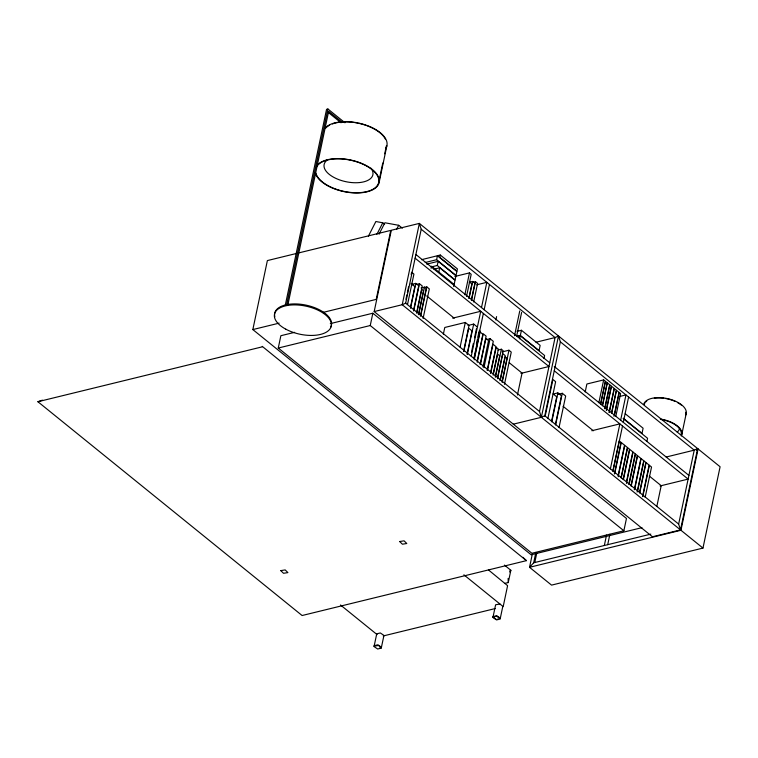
<?xml version="1.0" encoding="UTF-8"?>
<svg xmlns="http://www.w3.org/2000/svg" width="758" height="758" viewBox="0 0 758 758"><rect width="100%" height="100%" fill="white"/><g stroke="black" fill="none" stroke-linecap="round" stroke-linejoin="round"><path stroke-width="1.14" d="M42.42 400.148L37.9 401.731L302.101 615.524L526.412 560.645L262.249 346.368M641.941 527.663L531.131 554.771L252.84 329.578L267.375 260.581L390.749 230.404L376.214 299.391L322.52 312.533M285.235 305.455L326.565 109.323L327.911 108.991L344.947 122.777M286.581 305.123L327.911 108.991M330.308 323.619L372.841 313.215L626.468 518.453L623.872 530.771L531.908 553.274L278.271 348.036L280.867 335.709L294.663 332.336M287.879 304.82L328.65 111.322L342.389 122.445M378.64 182.669L382.781 163.036M384.723 153.798L386.428 145.707M379.066 182.763L386.855 145.801M623.872 530.771L370.245 325.533L372.841 313.215M374.177 311.576L391.308 230.261L419.354 223.402L697.644 448.594L680.504 529.908L652.467 536.768L374.177 311.576L402.214 304.716L405.634 303.162L421.211 229.238L419.354 223.402L402.214 304.716L680.504 529.908L678.647 524.072L694.224 450.157L697.644 448.594M405.956 299.315L406.904 294.805M407.387 292.55L408.571 286.912M411.187 274.5L411.66 272.245L413.925 274.083L407.51 304.536M410.542 306.99L414.834 286.628L411.802 284.174M410.533 308.307L415.791 283.378L411.224 284.496M413.489 310.695L418.748 285.775L415.791 283.378M413.726 310.884L419.449 283.7L416.028 284.544M416.521 313.149L422.253 285.974L419.449 283.7M416.995 312.201L421.808 289.385L423.457 290.721L418.407 314.674M418.88 313.708L424.48 287.14L421.06 287.983M420.368 316.257L426.204 288.542L424.48 287.14M420.832 315.309L426.82 286.903L423.4 287.737M431.113 268.304L431.558 266.191L454.137 284.458M423.087 318.464L429.322 288.921L426.82 286.903M436.608 259.719L437.432 255.797L456.866 271.516L456.041 275.438L436.608 259.719L425.2 262.505M438.152 261.339L455.965 275.76L455.094 279.901L437.281 265.48L438.152 261.339L426.745 264.135M440.294 255.029L439.811 257.341L456.932 271.193L457.415 268.882L440.294 255.029L421.457 259.7M438.778 272.037L439.668 267.792L433.964 269.185M374.149 646.062L376.735 633.84L380.327 632.958L383.946 635.412L381.255 648.128L377.664 649.009L374.045 646.555L374.244 645.664L377.835 644.793L381.454 647.247M443.354 334.202L444.775 327.475L465.308 322.444L469.031 325.466L463.602 351.248M453.691 286.571L455.027 280.223L439.668 267.792M464.834 294.824L469.458 272.889L454.819 276.471M466.549 296.34L471.192 274.301L469.458 272.889M468.88 298.226L471.893 283.937L469.562 282.052M469.069 298.311L472.622 281.436L469.249 282.26M460.115 347.107L465.308 322.444M471.334 300.149L474.887 283.274L472.622 281.436M471.523 300.225L475.437 281.682L473.181 282.241M473.674 301.968L477.587 283.426L475.437 281.682M463.83 351.428L468.719 328.223L471.988 330.867L467.099 354.071M467.326 354.261L473.684 324.073L467.98 325.466M471.457 352.366L473.343 343.421M474.517 337.831L476.403 328.887M471.249 356.251L480.724 311.282L452.687 318.142M481.501 307.587L486.825 282.327L476.725 284.8M476.384 344.132L477.351 339.537M477.834 337.244L479.047 331.511M473.892 358.382L483.367 313.424M484.144 309.728L489.469 284.468M474.214 358.487L480.013 330.952L479.283 330.355M474.195 359.823L480.06 331.995L482.865 334.269L477.237 360.979M477.237 362.277L483.234 333.804L486.115 336.135L480.108 364.607M480.581 363.651L485.887 338.475L488.54 340.617L482.988 366.938M483.964 367.725L490.075 338.722L486.655 339.556M495.874 319.98L496.585 316.607M487.195 370.33L493.306 341.327L490.075 338.722M487.422 370.52L492.965 344.198L496.045 346.69L490.492 373.002M490.729 373.192L496.177 347.306L498.404 349.106L493.193 373.874M493.183 375.182L497.618 354.128L499.693 355.805L495.258 376.859M495.486 377.048L501.351 349.22L497.93 350.063M497.561 377.427L503.189 350.717L501.351 349.22M497.561 378.725L502.838 353.692L505.216 355.616L499.939 380.649M500.413 379.692L505.216 356.876L506.988 358.307L502.175 381.122M502.166 382.449L508.959 350.224L502.109 351.901M514.54 335.709L519.761 310.932M504.468 384.315L511.262 352.091L508.959 350.224M516.643 336.097L521.627 312.438M519.637 338.798L520.272 335.785L516.965 336.59M521.438 330.27L540.16 345.411L539.071 350.566L520.348 335.424L521.438 330.27L517.022 331.35M517.439 395.003L522.054 373.097L509.224 362.712M543.988 358.506L544.623 355.493L520.272 335.785M558.494 336.002L541.364 417.307L539.497 411.48L555.074 337.556L558.494 336.002L560.361 341.839L544.784 415.754L541.364 417.307L513.327 424.167M500.337 618.158L496.717 615.704L493.136 616.586L492.927 617.467L496.547 619.921L500.138 619.049L502.734 606.722M504.951 583.319L508.248 582.589L510.845 570.272L504.449 565.098M545.135 416.379L552.904 379.483L555.633 381.691L547.854 418.615M551.511 421.571L556.732 396.813L553.075 393.857M551.796 421.77L557.879 392.89L553.378 393.999M555.358 424.651L561.441 395.78L557.879 392.89M555.623 424.897L562.294 393.288L557.793 394.387M532.429 553.567L529.539 567.306L551.549 585.119L702.969 548.081L720.1 466.767L698.08 448.954L696.706 450.46M559.006 427.635L565.667 396.017L562.294 393.288M702.969 548.081L680.949 530.268L529.539 567.306L533.679 562.787L535.868 552.393M534.807 562.351L536.749 553.122M585.185 392L586.872 384.003L603.671 379.9L605.32 381.227L600.507 404.071M598.858 402.744L603.671 379.9M600.696 404.232L605.509 381.388L607.158 382.724L602.345 405.568M602.544 405.729L607.357 382.885L609.669 384.751L604.609 408.742M605.055 407.757L609.868 384.912L611.318 386.087L606.258 410.069M606.457 410.23L611.516 386.248L614.151 388.38L609.1 412.371M609.299 412.523L614.35 388.541L616.33 390.143L611.516 412.987M611.715 413.148L616.529 390.304L619.03 392.331L613.98 416.313M614.416 415.337L619.229 392.492L620.612 393.61L615.799 416.455M610.389 468.842L619.873 423.874L591.827 430.734M620.65 420.178L625.966 394.927L619.239 396.576M612.824 471.106L619.201 440.862L621.01 442.321L614.397 473.693M613.033 470.983L622.508 426.015M623.294 422.32L628.609 397.059M614.662 473.902L621.266 442.53L624.545 445.183L618.168 475.427M618.196 476.763L624.8 445.391L627.387 447.485L621.02 477.729M604.334 545.504L606.523 535.12M621.247 477.919L627.615 447.665L629.51 449.21L623.142 479.454M607.708 544.68L609.887 534.305M623.398 479.662L629.775 449.418L632.788 451.853L626.421 482.097M626.44 483.433L633.053 452.062L635.204 453.815L628.827 484.059M629.159 484.324L635.536 454.08L637.345 455.539L630.969 485.783M631.234 486.001L637.601 455.748L640.88 458.401L634.275 489.772M634.768 488.863L641.145 458.609L643.731 460.703L637.118 492.075M646.944 441.317L647.578 438.295L623.228 418.596M637.582 491.137L643.949 460.892L645.854 462.427L639.477 492.672M639.733 492.88L646.11 462.636L649.123 465.08L642.519 496.443M642.775 496.651L649.388 465.289L651.539 467.032L645.172 497.276M656.826 506.448L661.203 485.689L649.284 476.043M681.755 434.666L686.17 413.726M680.949 530.268L698.08 448.954M509.907 572.138L510.845 570.272L509.689 571.039M368.379 236.231L375.873 221.526L382.771 222.795L384.609 224.207M376.887 234.345L382.771 222.795M379.047 234.222L384.884 222.767L398.689 225.297L402.365 228.139M396.567 229.466L398.689 225.297M431.577 266.873L437.281 265.48M252.84 329.578L279.115 323.145M37.9 401.731L262.211 346.851M278.271 348.036L370.245 325.533M517.041 336.23L520.348 335.424M536.01 342.228L555.074 337.556L421.211 229.238M520.935 373.372L548.972 366.512L415.109 258.194M666.187 457.017L694.224 450.157L560.361 341.839M660.085 485.963L688.122 479.103L554.259 370.785M533.679 562.787L650.8 534.134M383.235 635.962L495.192 608.57M374.139 646.157L378.536 645.456L381.35 647.739M493.032 617.078L496.613 616.197L500.233 618.651M379.559 648.081L381.359 647.635M496.651 619.428L498.451 618.992M500.015 604.05L495.628 604.751L493.032 616.974L495.855 619.258M328.223 112.392L341.043 122.768M625.284 413.792L643.106 428.223L642.026 433.377L623.303 418.226M415.896 254.499L549.758 362.817M554.325 366.502L688.899 475.408M473.684 324.073L476.877 326.651M411.12 283.321L412.949 284.809M426.707 295.933L454.213 318.199M563.099 406.307L593.353 430.79M405.634 303.162L539.497 411.48M544.784 415.754L678.647 524.072M488.484 569.94L507.595 585.669L503.189 606.618L463.887 574.82M340.513 604.998L377.067 634.579M522.935 557.301L526.412 560.645M508.125 578.43L508.248 582.589M660.284 419.032A21.745 10.773 11.9 0 1 681.243 435.992M643.694 404.431A21.745 10.773 11.9 0 1 668.869 398.935A21.745 10.773 11.9 0 1 685.658 415.052M644.262 404.554A21.158 10.489 11.9 0 1 644.764 403.265M645.608 402.072A21.158 10.489 11.9 0 1 646.792 401.001M654.325 398.244A21.158 10.489 11.9 0 1 663.79 398.253M665.609 398.528A21.158 10.489 11.9 0 1 675.141 401.399M677.425 402.517A21.158 10.489 11.9 0 1 681.309 405.075M685.753 412.229A21.158 10.489 11.9 0 1 685.602 413.603M661.194 419.477A21.158 10.489 11.9 0 1 681.186 434.542M679.519 427.815A18.258 9.049 11.9 0 1 677.207 432.06M274.841 316.806A28.994 14.364 11.9 0 1 304.621 304.849A28.994 14.364 11.9 0 1 330.706 327.153M325.22 128.036A32.613 16.155 11.9 0 1 364.977 124.786A32.613 16.155 11.9 0 1 386.087 147.791M317.431 164.988A32.613 16.155 11.9 0 1 368.625 166.931A32.613 16.155 11.9 0 1 362.343 192.655A32.613 16.155 11.9 0 1 315.451 173.118M325.618 128.178A32.177 15.946 11.9 0 1 329.673 125.127M332.364 123.942A32.177 15.946 11.9 0 1 337.698 122.54M338.864 122.351A32.177 15.946 11.9 0 1 353.616 122.426M354.649 122.569A32.177 15.946 11.9 0 1 357.748 123.118M358.78 123.336A32.177 15.946 11.9 0 1 365.82 125.307M366.787 125.648A32.177 15.946 11.9 0 1 385.481 139.254M316.541 166.95A32.177 15.946 11.9 0 1 366.199 165.812A32.177 15.946 11.9 0 1 363.347 192.267A32.177 15.946 11.9 0 1 315.878 173.156M371.05 168.248A24.91 12.346 11.9 0 1 347.183 181.948A24.91 12.346 11.9 0 1 327.143 160.118M280.792 570.622L283.511 573.294L287.898 572.593L285.179 569.921L280.792 570.622M399.674 541.534L402.403 544.206L406.79 543.505L404.071 540.833L399.674 541.534M285.766 329.161A28.994 14.364 11.9 0 0 331.189 326.366A28.994 14.364 11.9 0 0 291.659 304.981A28.994 14.364 11.9 0 0 285.766 329.161"/></g></svg>
